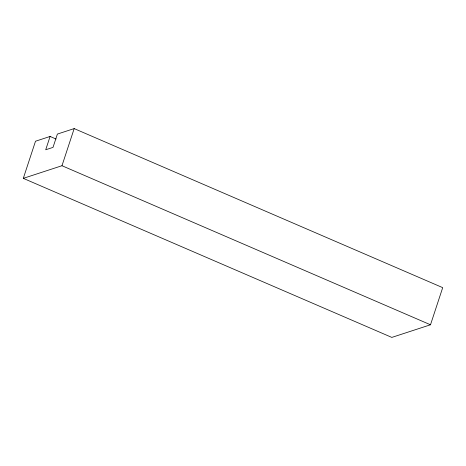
<?xml version="1.0" encoding="UTF-8"?>
<svg xmlns="http://www.w3.org/2000/svg" width="466" height="466" viewBox="0 0 466 466"><rect width="100%" height="100%" fill="white"/><g stroke="black" fill="none" stroke-linecap="round" stroke-linejoin="round"><path stroke-width="0.7" d="M50.095 136.456L45.715 149.767L53.002 147.39L57.382 134.074L74.181 128.593L442.7 287.644L430.491 324.779L391.819 337.407L23.3 178.356L35.509 141.221L50.095 136.456L56.071 139.037M23.3 178.356L61.972 165.721L74.181 128.593M61.972 165.721L430.491 324.779"/></g></svg>
